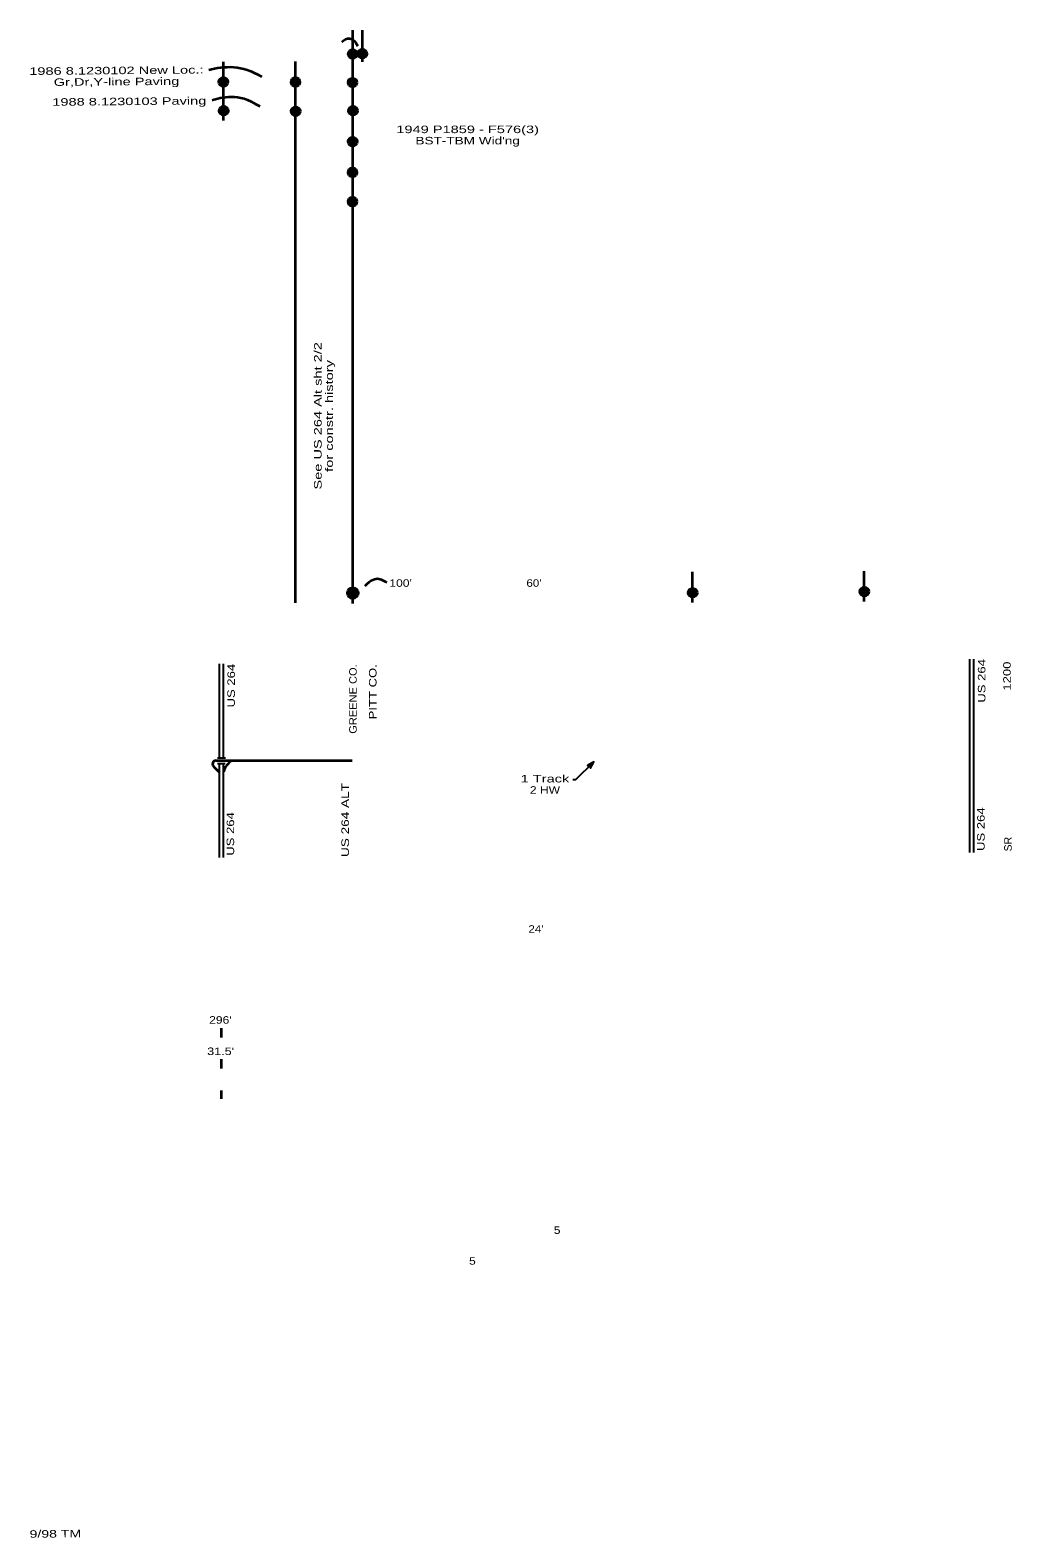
# Model space of a CAD drawing. Extents: x 10.31 to 14.23, y -6.48 to -0.46.
import ezdxf
from ezdxf.enums import TextEntityAlignment as Align

# ---------------------------------------------------------------- set-up
doc = ezdxf.new("R2010")
doc.units = 0
doc.header["$LTSCALE"] = 0.012
doc.layers.add('1', color=7, linetype='Continuous', lineweight=35)

msp = doc.modelspace()

# ---------------------------------------------------------------- hatches: boundary and pattern name
at = {"layer": '1'}
for points in [[(11.61929, -0.55565, 1), (11.58346, -0.55565, 1)], [(11.65753, -0.55505, 1), (11.6217, -0.55505, 1)], [(11.10239, -0.66785, 1), (11.06656, -0.66785, 1)], [(11.39068, -0.66804, 1), (11.35485, -0.66804, 1)], [(11.6181, -0.66985, 1), (11.58227, -0.66985, 1)], [(11.10418, -0.78266, 1), (11.06835, -0.78266, 1)], [(11.39157, -0.78466, 1), (11.35574, -0.78466, 1)], [(11.61989, -0.78286, 1), (11.58406, -0.78286, 1)], [(11.61922, -0.90607, 1), (11.58339, -0.90607, 1)], [(11.6181, -1.0286, 1), (11.58227, -1.0286, 1)], [(11.6181, -1.14519, 1), (11.58227, -1.14519, 1)], [(11.62291, -2.70813, 1), (11.57956, -2.70813, 1)], [(12.97491, -2.707, 1), (12.93908, -2.707, 1)], [(13.65991, -2.702, 1), (13.62408, -2.702, 1)]]:
    msp.add_hatch(color=256, dxfattribs=at).paths.add_polyline_path(points)

# ---------------------------------------------------------------- linework, layer by layer
for p, q in [((11.601, -2.749), (11.601, -0.461)), ((11.64, -0.587), (11.64, -0.461)), ((11.085, -0.821), (11.085, -0.587)), ((11.373, -2.747), (11.373, -0.586)), ((12.957, -2.745), (12.957, -2.623)), ((13.642, -2.742), (13.642, -2.621)), ((11.047, -3.401), (11.069, -3.424)), ((11.056, -3.377), (11.599, -3.377)), ((11.076, -4.445), (11.076, -4.482)), ((11.076, -4.568), (11.076, -4.606)), ((11.076, -4.693), (11.076, -4.727))]:
    msp.add_line(p, q, dxfattribs=at)
at = {"layer": '1', "lineweight": 25}
for p, q in [((11.069, -3.366), (11.069, -2.991)), ((11.085, -3.366), (11.085, -2.991)), ((14.063, -3.744), (14.063, -2.972)), ((14.079, -3.744), (14.079, -2.972)), ((11.061, -3.366), (11.093, -3.366)), ((11.061, -3.388), (11.092, -3.388)), ((11.069, -3.763), (11.069, -3.388)), ((11.085, -3.763), (11.085, -3.388)), ((12.562, -3.383), (12.539, -3.396)), ((12.561, -3.386), (12.541, -3.396)), ((12.56, -3.388), (12.544, -3.397)), ((12.559, -3.389), (12.545, -3.397)), ((12.558, -3.391), (12.547, -3.397)), ((12.557, -3.393), (12.548, -3.398)), ((12.556, -3.395), (12.548, -3.399)), ((12.554, -3.397), (12.548, -3.4)), ((12.554, -3.399), (12.548, -3.402)), ((12.552, -3.401), (12.549, -3.403)), ((12.552, -3.402), (12.549, -3.404)), ((12.55, -3.405), (12.549, -3.406))]:
    msp.add_line(p, q, dxfattribs=at)
msp.add_lwpolyline([(12.479, -3.452), (12.491, -3.452), (12.563, -3.382), (12.537, -3.396), (12.548, -3.397), (12.549, -3.407), (12.563, -3.382)], dxfattribs=at)
at = {"layer": '1'}
for centre, radius in [((11.60138, -0.55565), 0.01792), ((11.63961, -0.55505), 0.01792), ((11.08448, -0.66785), 0.01792), ((11.37277, -0.66804), 0.01792), ((11.60018, -0.66985), 0.01792), ((11.08627, -0.78266), 0.01792), ((11.37365, -0.78466), 0.01792), ((11.60198, -0.78286), 0.01792), ((11.6013, -0.90607), 0.01792), ((11.60018, -1.0286), 0.01792), ((11.60018, -1.14519), 0.01792), ((11.60124, -2.70813), 0.02168), ((12.95699, -2.707), 0.01792), ((13.64199, -2.702), 0.01792)]:
    msp.add_circle(centre, radius, dxfattribs=at)
for points in [[(11.557, -0.508), (11.566, -0.499), (11.59, -0.487), (11.61, -0.504), (11.622, -0.525)], [(11.027, -0.62), (11.056, -0.611), (11.128, -0.601), (11.197, -0.622), (11.238, -0.647)], [(11.04, -0.74), (11.055, -0.735), (11.118, -0.719), (11.181, -0.734), (11.23, -0.765)], [(11.737, -2.667), (11.732, -2.663), (11.706, -2.645), (11.676, -2.655), (11.649, -2.68)], [(11.056, -3.377), (11.052, -3.377), (11.045, -3.379), (11.039, -3.391), (11.043, -3.397), (11.047, -3.401)], [(11.118, -3.377), (11.112, -3.381), (11.098, -3.394), (11.089, -3.41), (11.085, -3.422)]]:
    msp.add_open_spline(points, degree=3, dxfattribs=at)

# ---------------------------------------------------------------- texts
for s, rotation, width, p in [('1986 8.1230102 New Loc.:', 0.5, 1.45, (10.65837, -0.63694)), ('Gr,Dr,Y-line Paving', 0.5, 1.45, (10.65887, -0.68152)), ('1988 8.1230103 Paving', 0.5, 1.45, (10.70987, -0.76026)), ('See US 264 Alt sht 2/2', 90, 1.45, (11.477, -2.0005)), ('for constr. history', 90, 1.45, (11.522, -2.001)), ('US 264', 90, 1.3, (11.131, -3.0775)), ('GREENE CO.', 90, 1.1, (11.617, -3.131)), ('PITT CO.', 90, 1.3, (11.696, -3.102)), ('US 264', 90, 1.3, (14.125, -3.0585)), ('1200', 90, 1.3, (14.226, -3.0395)), ('US 264 ALT', 90, 1.35, (11.586, -3.614)), ('US 264', 90, 1.3, (11.128, -3.6695)), ('US 264', 90, 1.3, (14.122, -3.6505)), ('SR', 90, 1.05, (14.23, -3.71)), ('9/98 TM', 0.5, 1.4, (10.41487, -6.47809))]:
    msp.add_text(s, height=0.03, rotation=rotation, dxfattribs=dict(at, width=width)).set_placement(p, align=Align.CENTER)
for s, width, p in [('1949 P1859 - F576(3)', 1.45, (12.0595, -0.872)), ("BST-TBM Wid'ng", 1.35, (12.0595, -0.917)), ("100'", 1.2, (11.792, -2.683)), ("60'", 1.15, (12.324, -2.683)), ('1 Track', 1.45, (12.368, -3.464)), ('2 HW', 1.2, (12.368, -3.509)), ("24'", 1.15, (12.332, -4.064)), ("296'", 1.2, (11.073, -4.427)), ("31.5'", 1.25, (11.074, -4.552)), ('5', 1.2, (12.4165, -5.266)), ('5', 1.2, (12.0785, -5.389))]:
    msp.add_text(s, height=0.03, dxfattribs=dict(at, width=width)).set_placement(p, align=Align.CENTER)

doc.saveas('drawing.dxf')
